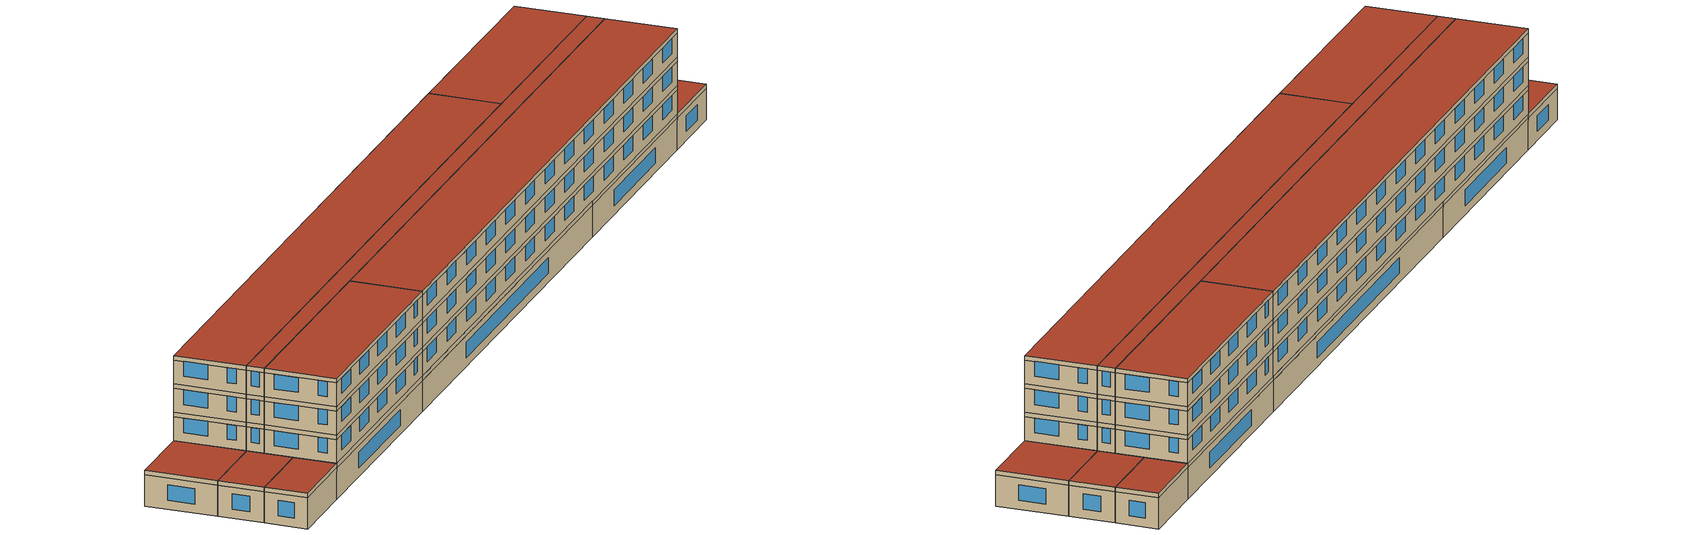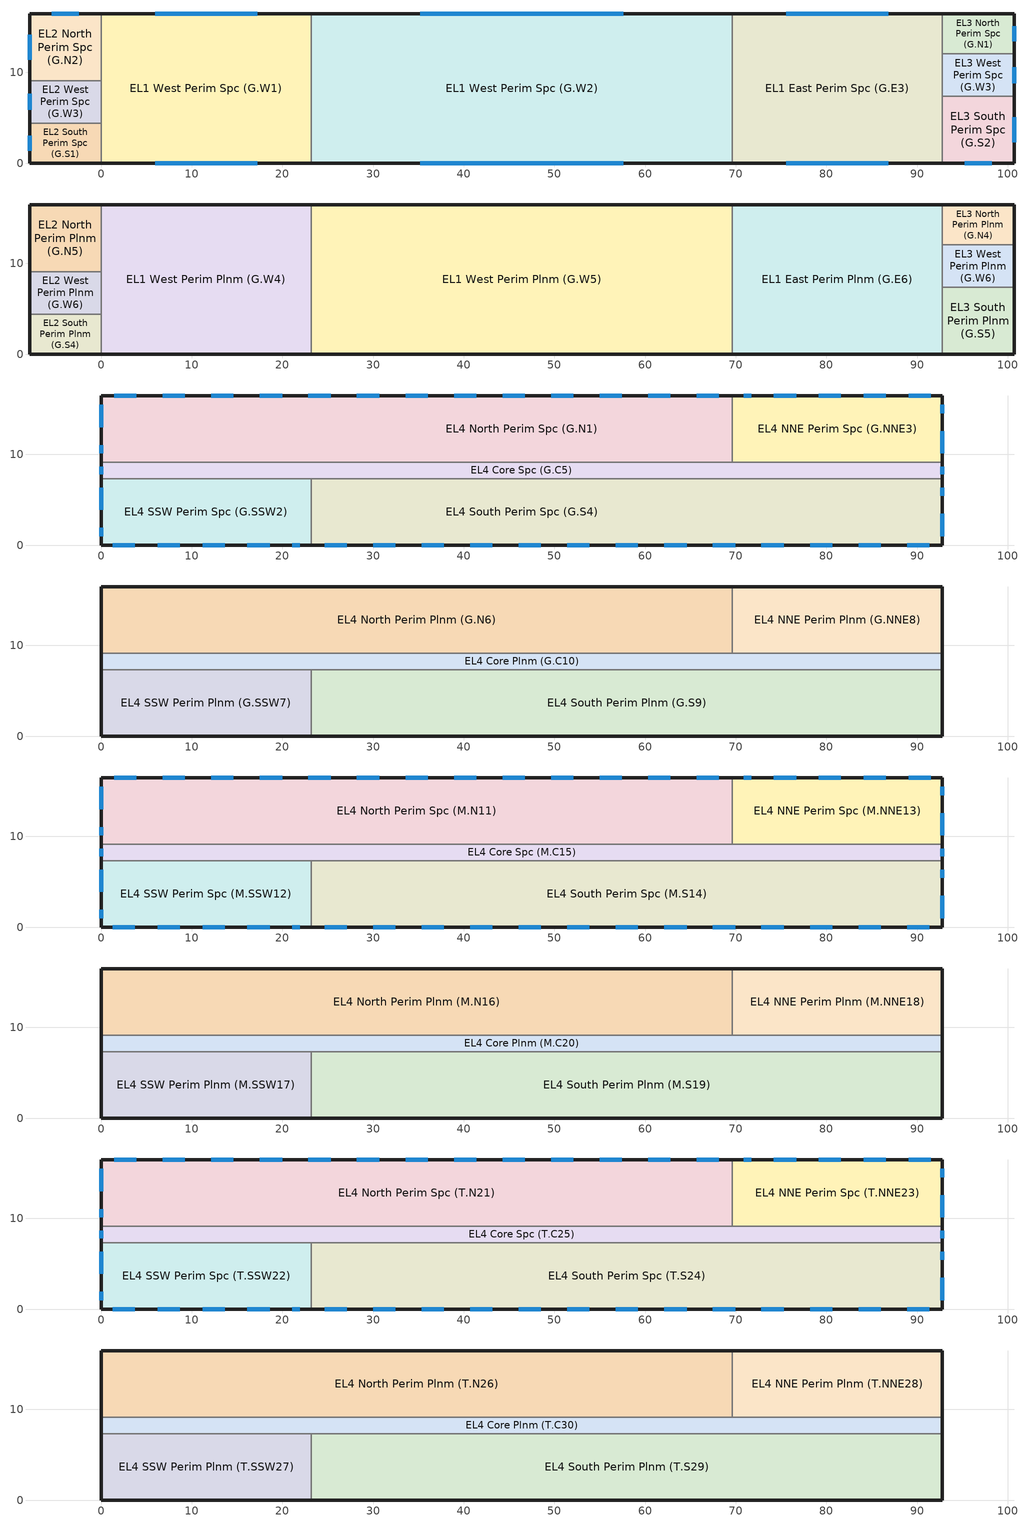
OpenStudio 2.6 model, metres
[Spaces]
EL1 West Perim Spc (G.W1)
 floor ground: 23.2,16.46 23.2,0 0,0 0,16.46 z0
 wall outside: 0,0 23.2,0 / 23.2,16.46 0,16.46 z0:3.2
 wall to EL1 West Perim Spc (G.W2): 23.2,0 23.2,16.46 z0:3.2
 wall to EL2 West Perim Spc (G.W3): 0,9.1 0,4.4 z0:3.2
 wall to EL2 North Perim Spc (G.N2): 0,16.46 0,9.1 z0:3.2
 wall to EL2 South Perim Spc (G.S1): 0,4.4 0,0 z0:3.2
 window: 6,0 17.2,0 / 17.2,16.46 6,16.46 z0.91:2.51
EL1 West Perim Spc (G.W2)
 floor ground: 69.6,16.46 69.6,0 23.2,0 23.2,16.46 z0
 wall outside: 23.2,0 69.6,0 / 69.6,16.46 23.2,16.46 z0:3.2
 wall to EL1 East Perim Spc (G.E3): 69.6,0 69.6,16.46 z0:3.2
 window: 35.2,0 57.6,0 / 57.6,16.46 35.2,16.46 z0.91:2.51
EL1 East Perim Spc (G.E3)
 floor ground: 92.8,16.46 92.8,0 69.6,0 69.6,16.46 z0
 wall outside: 92.8,16.46 69.6,16.46 / 69.6,0 92.8,0 z0:3.2
 wall to EL3 North Perim Spc (G.N1): 92.8,12.06 92.8,16.46 z0:3.2
 wall to EL3 South Perim Spc (G.S2): 92.8,0 92.8,7.36 z0:3.2
 wall to EL3 West Perim Spc (G.W3): 92.8,7.36 92.8,12.06 z0:3.2
 window: 86.8,16.46 75.6,16.46 / 75.6,0 86.8,0 z0.91:2.51
EL2 South Perim Spc (G.S1)
 floor ground: 0,4.4 0,0 -7.89,0 -7.89,4.4 z0
 wall outside: -7.89,4.4 -7.89,0 0,0 z0:3.2
 wall to EL2 West Perim Spc (G.W3): 0,4.4 -7.89,4.4 z0:3.2
 window: -7.89,3.02 -7.89,1.38 z0.91:2.51
EL2 West Perim Spc (G.W3)
 floor ground: 0,9.1 0,4.4 -7.89,4.4 -7.89,9.1 z0
 wall outside: -7.89,9.1 -7.89,4.4 z0:3.2
 wall to EL2 North Perim Spc (G.N2): 0,9.1 -7.89,9.1 z0:3.2
 window: -7.89,7.62 -7.89,5.87 z0.91:2.51
EL2 North Perim Spc (G.N2)
 floor ground: 0,16.46 0,9.1 -7.89,9.1 -7.89,16.46 z0
 wall outside: 0,16.46 -7.89,16.46 -7.89,9.1 z0:3.2
 window: -2.48,16.46 -5.42,16.46 / -7.89,14.15 -7.89,11.41 z0.91:2.51
EL3 North Perim Spc (G.N1)
 floor ground: 100.69,16.46 100.69,12.06 92.8,12.06 92.8,16.46 z0
 wall outside: 100.69,12.06 100.69,16.46 92.8,16.46 z0:3.2
 wall to EL3 West Perim Spc (G.W3): 92.8,12.06 100.69,12.06 z0:3.2
 window: 100.69,13.44 100.69,15.08 z0.91:2.51
EL3 West Perim Spc (G.W3)
 floor ground: 100.69,12.06 100.69,7.36 92.8,7.36 92.8,12.06 z0
 wall outside: 100.69,7.36 100.69,12.06 z0:3.2
 wall to EL3 South Perim Spc (G.S2): 92.8,7.36 100.69,7.36 z0:3.2
 window: 100.69,8.83 100.69,10.59 z0.91:2.51
EL3 South Perim Spc (G.S2)
 floor ground: 100.69,7.36 100.69,0 92.8,0 92.8,7.36 z0
 wall outside: 92.8,0 100.69,0 100.69,7.36 z0:3.2
 window: 95.27,0 98.21,0 / 100.69,2.31 100.69,5.05 z0.91:2.51
EL1 West Perim Plnm (G.W4)
 floor to EL1 West Perim Spc (G.W1): 23.2,16.46 23.2,0 0,0 0,16.46 z3.2
 wall outside: 0,0 23.2,0 / 23.2,16.46 0,16.46 z3.2:3.66
 wall to EL1 West Perim Plnm (G.W5): 23.2,0 23.2,16.46 z3.2:3.66
 wall to EL2 South Perim Plnm (G.S4): 0,4.4 0,0 z3.2:3.66
 wall to EL2 North Perim Plnm (G.N5): 0,16.46 0,9.1 z3.2:3.66
 wall to EL2 West Perim Plnm (G.W6): 0,9.1 0,4.4 z3.2:3.66
EL1 West Perim Plnm (G.W5)
 floor to EL1 West Perim Spc (G.W2): 69.6,16.46 69.6,0 23.2,0 23.2,16.46 z3.2
 wall outside: 23.2,0 69.6,0 / 69.6,16.46 23.2,16.46 z3.2:3.66
 wall to EL1 East Perim Plnm (G.E6): 69.6,0 69.6,16.46 z3.2:3.66
EL1 East Perim Plnm (G.E6)
 floor to EL1 East Perim Spc (G.E3): 92.8,16.46 92.8,0 69.6,0 69.6,16.46 z3.2
 wall outside: 92.8,16.46 69.6,16.46 / 69.6,0 92.8,0 z3.2:3.66
 wall to EL3 North Perim Plnm (G.N4): 92.8,12.06 92.8,16.46 z3.2:3.66
 wall to EL3 South Perim Plnm (G.S5): 92.8,0 92.8,7.36 z3.2:3.66
 wall to EL3 West Perim Plnm (G.W6): 92.8,7.36 92.8,12.06 z3.2:3.66
EL2 South Perim Plnm (G.S4)
 floor to EL2 South Perim Spc (G.S1): 0,4.4 0,0 -7.89,0 -7.89,4.4 z3.2
 wall outside: -7.89,4.4 -7.89,0 0,0 z3.2:3.66
 wall to EL2 West Perim Plnm (G.W6): 0,4.4 -7.89,4.4 z3.2:3.66
 roof outside: 0,0 0,4.4 -7.89,4.4 -7.89,0 z3.66
EL2 North Perim Plnm (G.N5)
 floor to EL2 North Perim Spc (G.N2): 0,16.46 0,9.1 -7.89,9.1 -7.89,16.46 z3.2
 wall outside: 0,16.46 -7.89,16.46 -7.89,9.1 z3.2:3.66
 wall to EL2 West Perim Plnm (G.W6): -7.89,9.1 0,9.1 z3.2:3.66
 roof outside: 0,9.1 0,16.46 -7.89,16.46 -7.89,9.1 z3.66
EL2 West Perim Plnm (G.W6)
 floor to EL2 West Perim Spc (G.W3): 0,9.1 0,4.4 -7.89,4.4 -7.89,9.1 z3.2
 wall outside: -7.89,9.1 -7.89,4.4 z3.2:3.66
 roof outside: 0,4.4 0,9.1 -7.89,9.1 -7.89,4.4 z3.66
EL3 North Perim Plnm (G.N4)
 floor to EL3 North Perim Spc (G.N1): 100.69,16.46 100.69,12.06 92.8,12.06 92.8,16.46 z3.2
 wall outside: 100.69,12.06 100.69,16.46 92.8,16.46 z3.2:3.66
 wall to EL3 West Perim Plnm (G.W6): 92.8,12.06 100.69,12.06 z3.2:3.66
 roof outside: 100.69,12.06 100.69,16.46 92.8,16.46 92.8,12.06 z3.66
EL3 South Perim Plnm (G.S5)
 floor to EL3 South Perim Spc (G.S2): 100.69,7.36 100.69,0 92.8,0 92.8,7.36 z3.2
 wall outside: 92.8,0 100.69,0 100.69,7.36 z3.2:3.66
 wall to EL3 West Perim Plnm (G.W6): 100.69,7.36 92.8,7.36 z3.2:3.66
 roof outside: 100.69,0 100.69,7.36 92.8,7.36 92.8,0 z3.66
EL3 West Perim Plnm (G.W6)
 floor to EL3 West Perim Spc (G.W3): 100.69,12.06 100.69,7.36 92.8,7.36 92.8,12.06 z3.2
 wall outside: 100.69,7.36 100.69,12.06 z3.2:3.66
 roof outside: 100.69,7.36 100.69,12.06 92.8,12.06 92.8,7.36 z3.66
EL4 North Perim Spc (G.N1)
 floor to EL1 West Perim Plnm (G.W5): 69.6,16.46 69.6,9.15 23.2,9.15 23.2,16.46 z3.66
 floor to EL1 West Perim Plnm (G.W4): 23.2,16.46 23.2,9.15 0,9.15 0,16.46 z3.66
 wall outside: 69.6,16.46 0,16.46 0,9.15 z3.66:6.1
 wall to EL4 Core Spc (G.C5): 0,9.15 69.6,9.15 z3.66:6.1
 wall to EL4 NNE Perim Spc (G.NNE3): 69.6,9.15 69.6,16.46 z3.66:6.1
 window: 0,15.47 0,13.03 / 0,11.04 0,10.14 / 68.14,16.46 65.7,16.46 / 62.79,16.46 60.35,16.46 / 57.43,16.46 54.99,16.46 / 52.08,16.46 49.64,16.46 / 46.73,16.46 44.29,16.46 / 41.37,16.46 38.93,16.46 / 36.02,16.46 33.58,16.46 / 30.66,16.46 28.23,16.46 / 25.31,16.46 22.87,16.46 / 19.96,16.46 17.52,16.46 / 14.6,16.46 12.17,16.46 / 9.25,16.46 6.81,16.46 / 3.9,16.46 1.46,16.46 z4.57:6.1
EL4 Core Spc (G.C5)
 floor to EL1 West Perim Plnm (G.W5): 69.6,9.15 69.6,7.31 23.2,7.31 23.2,9.15 z3.66
 floor to EL1 East Perim Plnm (G.E6): 92.8,9.15 92.8,7.31 69.6,7.31 69.6,9.15 z3.66
 floor to EL1 West Perim Plnm (G.W4): 23.2,9.15 23.2,7.31 0,7.31 0,9.15 z3.66
 wall outside: 92.8,7.31 92.8,9.15 / 0,9.15 0,7.31 z3.66:6.1
 wall to EL4 SSW Perim Spc (G.SSW2): 0,7.31 23.2,7.31 z3.66:6.1
 wall to EL4 NNE Perim Spc (G.NNE3): 92.8,9.15 69.6,9.15 z3.66:6.1
 wall to EL4 South Perim Spc (G.S4): 23.2,7.31 92.8,7.31 z3.66:6.1
 window: 92.8,7.81 92.8,8.65 / 0,8.65 0,7.81 z4.57:6.1
EL4 NNE Perim Spc (G.NNE3)
 floor to EL1 East Perim Plnm (G.E6): 92.8,16.46 92.8,9.15 69.6,9.15 69.6,16.46 z3.66
 wall outside: 92.8,9.15 92.8,16.46 69.6,16.46 z3.66:6.1
 window: 91.53,16.46 89.1,16.46 / 86.57,16.46 84.13,16.46 / 81.61,16.46 79.17,16.46 / 76.65,16.46 74.21,16.46 / 71.68,16.46 70.86,16.46 / 92.8,10.14 92.8,12.58 / 92.8,14.57 92.8,15.47 z4.57:6.1
EL4 SSW Perim Spc (G.SSW2)
 floor to EL1 West Perim Plnm (G.W4): 23.2,7.31 23.2,0 0,0 0,7.31 z3.66
 wall outside: 0,7.31 0,0 23.2,0 z3.66:6.1
 wall to EL4 South Perim Spc (G.S4): 23.2,0 23.2,7.31 z3.66:6.1
 window: 1.26,0 3.7,0 / 6.22,0 8.66,0 / 11.19,0 13.63,0 / 16.15,0 18.59,0 / 21.11,0 21.94,0 / 0,6.32 0,3.88 / 0,1.89 0,0.99 z4.57:6.1
EL4 South Perim Spc (G.S4)
 floor to EL1 West Perim Plnm (G.W5): 69.6,7.31 69.6,0 23.2,0 23.2,7.31 z3.66
 floor to EL1 East Perim Plnm (G.E6): 92.8,7.31 92.8,0 69.6,0 69.6,7.31 z3.66
 wall outside: 23.2,0 92.8,0 92.8,7.31 z3.66:6.1
 window: 92.8,0.99 92.8,3.43 / 92.8,5.42 92.8,6.32 / 24.66,0 27.09,0 / 30.01,0 32.45,0 / 35.36,0 37.8,0 / 40.72,0 43.16,0 / 46.07,0 48.51,0 / 51.42,0 53.86,0 / 56.78,0 59.22,0 / 62.13,0 64.57,0 / 67.49,0 69.92,0 / 72.84,0 75.28,0 / 78.19,0 80.63,0 / 83.55,0 85.98,0 / 88.9,0 91.34,0 z4.57:6.1
EL4 North Perim Plnm (G.N6)
 floor to EL4 North Perim Spc (G.N1): 69.6,16.46 69.6,9.15 0,9.15 0,16.46 z6.1
 wall outside: 69.6,16.46 0,16.46 0,9.15 z6.1:6.55
 wall to EL4 Core Plnm (G.C10): 0,9.15 69.6,9.15 z6.1:6.55
 wall to EL4 NNE Perim Plnm (G.NNE8): 69.6,9.15 69.6,16.46 z6.1:6.55
EL4 SSW Perim Plnm (G.SSW7)
 floor to EL4 SSW Perim Spc (G.SSW2): 23.2,7.31 23.2,0 0,0 0,7.31 z6.1
 wall outside: 0,7.31 0,0 23.2,0 z6.1:6.55
 wall to EL4 South Perim Plnm (G.S9): 23.2,0 23.2,7.31 z6.1:6.55
 wall to EL4 Core Plnm (G.C10): 23.2,7.31 0,7.31 z6.1:6.55
EL4 NNE Perim Plnm (G.NNE8)
 floor to EL4 NNE Perim Spc (G.NNE3): 92.8,16.46 92.8,9.15 69.6,9.15 69.6,16.46 z6.1
 wall outside: 92.8,9.15 92.8,16.46 69.6,16.46 z6.1:6.55
 wall to EL4 Core Plnm (G.C10): 69.6,9.15 92.8,9.15 z6.1:6.55
EL4 South Perim Plnm (G.S9)
 floor to EL4 South Perim Spc (G.S4): 92.8,7.31 92.8,0 23.2,0 23.2,7.31 z6.1
 wall outside: 23.2,0 92.8,0 92.8,7.31 z6.1:6.55
 wall to EL4 Core Plnm (G.C10): 92.8,7.31 23.2,7.31 z6.1:6.55
EL4 Core Plnm (G.C10)
 floor to EL4 Core Spc (G.C5): 92.8,9.15 92.8,7.31 0,7.31 0,9.15 z6.1
 wall outside: 92.8,7.31 92.8,9.15 / 0,9.15 0,7.31 z6.1:6.55
EL4 North Perim Spc (M.N11)
 floor to EL4 North Perim Plnm (G.N6): 69.6,16.46 69.6,9.15 0,9.15 0,16.46 z6.55
 wall outside: 69.6,16.46 0,16.46 0,9.15 z6.55:8.99
 wall to EL4 Core Spc (M.C15): 0,9.15 69.6,9.15 z6.55:8.99
 wall to EL4 NNE Perim Spc (M.NNE13): 69.6,9.15 69.6,16.46 z6.55:8.99
 window: 0,15.47 0,13.03 / 0,11.04 0,10.14 / 68.14,16.46 65.7,16.46 / 62.79,16.46 60.35,16.46 / 57.43,16.46 54.99,16.46 / 52.08,16.46 49.64,16.46 / 46.73,16.46 44.29,16.46 / 41.37,16.46 38.93,16.46 / 36.02,16.46 33.58,16.46 / 30.66,16.46 28.23,16.46 / 25.31,16.46 22.87,16.46 / 19.96,16.46 17.52,16.46 / 14.6,16.46 12.17,16.46 / 9.25,16.46 6.81,16.46 / 3.9,16.46 1.46,16.46 z7.47:8.99
EL4 Core Spc (M.C15)
 floor to EL4 Core Plnm (G.C10): 92.8,9.15 92.8,7.31 0,7.31 0,9.15 z6.55
 wall outside: 92.8,7.31 92.8,9.15 / 0,9.15 0,7.31 z6.55:8.99
 wall to EL4 SSW Perim Spc (M.SSW12): 0,7.31 23.2,7.31 z6.55:8.99
 wall to EL4 NNE Perim Spc (M.NNE13): 92.8,9.15 69.6,9.15 z6.55:8.99
 wall to EL4 South Perim Spc (M.S14): 23.2,7.31 92.8,7.31 z6.55:8.99
 window: 92.8,7.81 92.8,8.65 / 0,8.65 0,7.81 z7.47:8.99
EL4 NNE Perim Spc (M.NNE13)
 floor to EL4 NNE Perim Plnm (G.NNE8): 92.8,16.46 92.8,9.15 69.6,9.15 69.6,16.46 z6.55
 wall outside: 92.8,9.15 92.8,16.46 69.6,16.46 z6.55:8.99
 window: 91.53,16.46 89.1,16.46 / 86.57,16.46 84.13,16.46 / 81.61,16.46 79.17,16.46 / 76.65,16.46 74.21,16.46 / 71.68,16.46 70.86,16.46 / 92.8,10.14 92.8,12.58 / 92.8,14.57 92.8,15.47 z7.47:8.99
EL4 SSW Perim Spc (M.SSW12)
 floor to EL4 SSW Perim Plnm (G.SSW7): 23.2,7.31 23.2,0 0,0 0,7.31 z6.55
 wall outside: 0,7.31 0,0 23.2,0 z6.55:8.99
 wall to EL4 South Perim Spc (M.S14): 23.2,0 23.2,7.31 z6.55:8.99
 window: 1.26,0 3.7,0 / 6.22,0 8.66,0 / 11.19,0 13.63,0 / 16.15,0 18.59,0 / 21.11,0 21.94,0 / 0,6.32 0,3.88 / 0,1.89 0,0.99 z7.47:8.99
EL4 South Perim Spc (M.S14)
 floor to EL4 South Perim Plnm (G.S9): 92.8,7.31 92.8,0 23.2,0 23.2,7.31 z6.55
 wall outside: 23.2,0 92.8,0 92.8,7.31 z6.55:8.99
 window: 92.8,0.99 92.8,3.43 / 92.8,5.42 92.8,6.32 / 24.66,0 27.09,0 / 30.01,0 32.45,0 / 35.36,0 37.8,0 / 40.72,0 43.16,0 / 46.07,0 48.51,0 / 51.42,0 53.86,0 / 56.78,0 59.22,0 / 62.13,0 64.57,0 / 67.49,0 69.92,0 / 72.84,0 75.28,0 / 78.19,0 80.63,0 / 83.55,0 85.98,0 / 88.9,0 91.34,0 z7.47:8.99
EL4 North Perim Plnm (M.N16)
 floor to EL4 North Perim Spc (M.N11): 69.6,16.46 69.6,9.15 0,9.15 0,16.46 z8.99
 wall outside: 69.6,16.46 0,16.46 0,9.15 z8.99:9.45
 wall to EL4 Core Plnm (M.C20): 0,9.15 69.6,9.15 z8.99:9.45
 wall to EL4 NNE Perim Plnm (M.NNE18): 69.6,9.15 69.6,16.46 z8.99:9.45
EL4 SSW Perim Plnm (M.SSW17)
 floor to EL4 SSW Perim Spc (M.SSW12): 23.2,7.31 23.2,0 0,0 0,7.31 z8.99
 wall outside: 0,7.31 0,0 23.2,0 z8.99:9.45
 wall to EL4 South Perim Plnm (M.S19): 23.2,0 23.2,7.31 z8.99:9.45
 wall to EL4 Core Plnm (M.C20): 23.2,7.31 0,7.31 z8.99:9.45
EL4 NNE Perim Plnm (M.NNE18)
 floor to EL4 NNE Perim Spc (M.NNE13): 92.8,16.46 92.8,9.15 69.6,9.15 69.6,16.46 z8.99
 wall outside: 92.8,9.15 92.8,16.46 69.6,16.46 z8.99:9.45
 wall to EL4 Core Plnm (M.C20): 69.6,9.15 92.8,9.15 z8.99:9.45
EL4 South Perim Plnm (M.S19)
 floor to EL4 South Perim Spc (M.S14): 92.8,7.31 92.8,0 23.2,0 23.2,7.31 z8.99
 wall outside: 23.2,0 92.8,0 92.8,7.31 z8.99:9.45
 wall to EL4 Core Plnm (M.C20): 92.8,7.31 23.2,7.31 z8.99:9.45
EL4 Core Plnm (M.C20)
 floor to EL4 Core Spc (M.C15): 92.8,9.15 92.8,7.31 0,7.31 0,9.15 z8.99
 wall outside: 92.8,7.31 92.8,9.15 / 0,9.15 0,7.31 z8.99:9.45
EL4 North Perim Spc (T.N21)
 floor to EL4 North Perim Plnm (M.N16): 69.6,16.46 69.6,9.15 0,9.15 0,16.46 z9.45
 wall outside: 69.6,16.46 0,16.46 0,9.15 z9.45:11.89
 wall to EL4 Core Spc (T.C25): 0,9.15 69.6,9.15 z9.45:11.89
 wall to EL4 NNE Perim Spc (T.NNE23): 69.6,9.15 69.6,16.46 z9.45:11.89
 window: 0,15.47 0,13.03 / 0,11.04 0,10.14 / 68.14,16.46 65.7,16.46 / 62.79,16.46 60.35,16.46 / 57.43,16.46 54.99,16.46 / 52.08,16.46 49.64,16.46 / 46.73,16.46 44.29,16.46 / 41.37,16.46 38.93,16.46 / 36.02,16.46 33.58,16.46 / 30.66,16.46 28.23,16.46 / 25.31,16.46 22.87,16.46 / 19.96,16.46 17.52,16.46 / 14.6,16.46 12.17,16.46 / 9.25,16.46 6.81,16.46 / 3.9,16.46 1.46,16.46 z10.36:11.89
EL4 Core Spc (T.C25)
 floor to EL4 Core Plnm (M.C20): 92.8,9.15 92.8,7.31 0,7.31 0,9.15 z9.45
 wall outside: 92.8,7.31 92.8,9.15 / 0,9.15 0,7.31 z9.45:11.89
 wall to EL4 SSW Perim Spc (T.SSW22): 0,7.31 23.2,7.31 z9.45:11.89
 wall to EL4 NNE Perim Spc (T.NNE23): 92.8,9.15 69.6,9.15 z9.45:11.89
 wall to EL4 South Perim Spc (T.S24): 23.2,7.31 92.8,7.31 z9.45:11.89
 window: 92.8,7.81 92.8,8.65 / 0,8.65 0,7.81 z10.36:11.89
EL4 NNE Perim Spc (T.NNE23)
 floor to EL4 NNE Perim Plnm (M.NNE18): 92.8,16.46 92.8,9.15 69.6,9.15 69.6,16.46 z9.45
 wall outside: 92.8,9.15 92.8,16.46 69.6,16.46 z9.45:11.89
 window: 91.53,16.46 89.1,16.46 / 86.57,16.46 84.13,16.46 / 81.61,16.46 79.17,16.46 / 76.65,16.46 74.21,16.46 / 71.68,16.46 70.86,16.46 / 92.8,10.14 92.8,12.58 / 92.8,14.57 92.8,15.47 z10.36:11.89
EL4 SSW Perim Spc (T.SSW22)
 floor to EL4 SSW Perim Plnm (M.SSW17): 23.2,7.31 23.2,0 0,0 0,7.31 z9.45
 wall outside: 0,7.31 0,0 23.2,0 z9.45:11.89
 wall to EL4 South Perim Spc (T.S24): 23.2,0 23.2,7.31 z9.45:11.89
 window: 1.26,0 3.7,0 / 6.22,0 8.66,0 / 11.19,0 13.63,0 / 16.15,0 18.59,0 / 21.11,0 21.94,0 / 0,6.32 0,3.88 / 0,1.89 0,0.99 z10.36:11.89
EL4 South Perim Spc (T.S24)
 floor to EL4 South Perim Plnm (M.S19): 92.8,7.31 92.8,0 23.2,0 23.2,7.31 z9.45
 wall outside: 23.2,0 92.8,0 92.8,7.31 z9.45:11.89
 window: 92.8,0.99 92.8,3.43 / 92.8,5.42 92.8,6.32 / 24.66,0 27.09,0 / 30.01,0 32.45,0 / 35.36,0 37.8,0 / 40.72,0 43.16,0 / 46.07,0 48.51,0 / 51.42,0 53.86,0 / 56.78,0 59.22,0 / 62.13,0 64.57,0 / 67.49,0 69.92,0 / 72.84,0 75.28,0 / 78.19,0 80.63,0 / 83.55,0 85.98,0 / 88.9,0 91.34,0 z10.36:11.89
EL4 North Perim Plnm (T.N26)
 floor to EL4 North Perim Spc (T.N21): 69.6,16.46 69.6,9.15 0,9.15 0,16.46 z11.89
 wall outside: 69.6,16.46 0,16.46 0,9.15 z11.89:12.34
 wall to EL4 Core Plnm (T.C30): 0,9.15 69.6,9.15 z11.89:12.34
 wall to EL4 NNE Perim Plnm (T.NNE28): 69.6,9.15 69.6,16.46 z11.89:12.34
 roof outside: 69.6,9.15 69.6,16.46 0,16.46 0,9.15 z12.34
EL4 SSW Perim Plnm (T.SSW27)
 floor to EL4 SSW Perim Spc (T.SSW22): 23.2,7.31 23.2,0 0,0 0,7.31 z11.89
 wall outside: 0,7.31 0,0 23.2,0 z11.89:12.34
 wall to EL4 South Perim Plnm (T.S29): 23.2,0 23.2,7.31 z11.89:12.34
 wall to EL4 Core Plnm (T.C30): 23.2,7.31 0,7.31 z11.89:12.34
 roof outside: 23.2,0 23.2,7.31 0,7.31 0,0 z12.34
EL4 NNE Perim Plnm (T.NNE28)
 floor to EL4 NNE Perim Spc (T.NNE23): 92.8,16.46 92.8,9.15 69.6,9.15 69.6,16.46 z11.89
 wall outside: 92.8,9.15 92.8,16.46 69.6,16.46 z11.89:12.34
 wall to EL4 Core Plnm (T.C30): 69.6,9.15 92.8,9.15 z11.89:12.34
 roof outside: 92.8,9.15 92.8,16.46 69.6,16.46 69.6,9.15 z12.34
EL4 South Perim Plnm (T.S29)
 floor to EL4 South Perim Spc (T.S24): 92.8,7.31 92.8,0 23.2,0 23.2,7.31 z11.89
 wall outside: 23.2,0 92.8,0 92.8,7.31 z11.89:12.34
 wall to EL4 Core Plnm (T.C30): 92.8,7.31 23.2,7.31 z11.89:12.34
 roof outside: 92.8,0 92.8,7.31 23.2,7.31 23.2,0 z12.34
EL4 Core Plnm (T.C30)
 floor to EL4 Core Spc (T.C25): 92.8,9.15 92.8,7.31 0,7.31 0,9.15 z11.89
 wall outside: 92.8,7.31 92.8,9.15 / 0,9.15 0,7.31 z11.89:12.34
 roof outside: 92.8,7.31 92.8,9.15 0,9.15 0,7.31 z12.34
[Building]
DEER_Htl: Standards Number of Stories=6; Standards Number of Above Ground Stories=6
[Site]
Site 1
[ClimateZones]
Climate Zone Institution Name 2=CEC; Climate Zone Document Name 2=California Climate Zone Descriptions; Climate Zone Document Year 2=1995
[BuildingStory]
EL1 Ground Flr; EL2 Ground Flr; EL3 Ground Flr; EL4 Ground Flr; EL4 Mid Flrs; EL4 Top Flr
[Space]
Name | Space Type | Building Story | Thermal Zone | Part of Total Floor Area
EL1 West Perim Spc (G.W1) | Laundry | EL1 Ground Flr | EL1 West Perim Spc (G.W1) ZN
EL1 West Perim Spc (G.W2) | HotelLobby | EL1 Ground Flr | EL1 West Perim Spc (G.W2) ZN
EL1 East Perim Spc (G.E3) | OfficeGeneral | EL1 Ground Flr | EL1 East Perim Spc (G.E3) ZN
EL1 West Perim Plnm (G.W4) | Plenum | EL1 Ground Flr | EL1 West Perim Plnm (G.W4) ZN | No
EL1 West Perim Plnm (G.W5) | Plenum | EL1 Ground Flr | EL1 West Perim Plnm (G.W5) ZN | No
EL1 East Perim Plnm (G.E6) | Plenum | EL1 Ground Flr | EL1 East Perim Plnm (G.E6) ZN | No
EL2 South Perim Spc (G.S1) | Kitchen | EL2 Ground Flr | EL2 South Perim Spc (G.S1) ZN
EL2 North Perim Spc (G.N2) | BarCasino | EL2 Ground Flr | EL2 North Perim Spc (G.N2) ZN
EL2 West Perim Spc (G.W3) | Dining | EL2 Ground Flr | EL2 West Perim Spc (G.W3) ZN
EL2 South Perim Plnm (G.S4) | Plenum | EL2 Ground Flr | EL2 South Perim Plnm (G.S4) ZN | No
EL2 North Perim Plnm (G.N5) | Plenum | EL2 Ground Flr | EL2 North Perim Plnm (G.N5) ZN | No
EL2 West Perim Plnm (G.W6) | Plenum | EL2 Ground Flr | EL2 West Perim Plnm (G.W6) ZN | No
EL3 North Perim Spc (G.N1) | BarCasino | EL3 Ground Flr | EL3 North Perim Spc (G.N1) ZN
EL3 South Perim Spc (G.S2) | Kitchen | EL3 Ground Flr | EL3 South Perim Spc (G.S2) ZN
EL3 West Perim Spc (G.W3) | Dining | EL3 Ground Flr | EL3 West Perim Spc (G.W3) ZN
EL3 North Perim Plnm (G.N4) | Plenum | EL3 Ground Flr | EL3 North Perim Plnm (G.N4) ZN | No
EL3 South Perim Plnm (G.S5) | Plenum | EL3 Ground Flr | EL3 South Perim Plnm (G.S5) ZN | No
EL3 West Perim Plnm (G.W6) | Plenum | EL3 Ground Flr | EL3 West Perim Plnm (G.W6) ZN | No
EL4 North Perim Spc (G.N1) | GuestRmOcc | EL4 Ground Flr | EL4 North Perim Spc (G.N1) ZN
EL4 SSW Perim Spc (G.SSW2) | GuestRmOcc | EL4 Ground Flr | EL4 SSW Perim Spc (G.SSW2) ZN
EL4 NNE Perim Spc (G.NNE3) | GuestRmOcc | EL4 Ground Flr | EL4 NNE Perim Spc (G.NNE3) ZN
EL4 South Perim Spc (G.S4) | GuestRmOcc | EL4 Ground Flr | EL4 South Perim Spc (G.S4) ZN
EL4 Core Spc (G.C5) | GuestRmCorrid | EL4 Ground Flr | EL4 Core Spc (G.C5) ZN
EL4 North Perim Plnm (G.N6) | Plenum | EL4 Ground Flr | EL4 North Perim Plnm (G.N6) ZN | No
EL4 SSW Perim Plnm (G.SSW7) | Plenum | EL4 Ground Flr | EL4 SSW Perim Plnm (G.SSW7) ZN | No
EL4 NNE Perim Plnm (G.NNE8) | Plenum | EL4 Ground Flr | EL4 NNE Perim Plnm (G.NNE8) ZN | No
EL4 South Perim Plnm (G.S9) | Plenum | EL4 Ground Flr | EL4 South Perim Plnm (G.S9) ZN | No
EL4 Core Plnm (G.C10) | Plenum | EL4 Ground Flr | EL4 Core Plnm (G.C10) ZN | No
EL4 North Perim Spc (M.N11) | GuestRmOcc | EL4 Mid Flrs | EL4 North Perim Spc (M.N11) ZN
EL4 SSW Perim Spc (M.SSW12) | GuestRmOcc | EL4 Mid Flrs | EL4 SSW Perim Spc (M.SSW12) ZN
EL4 NNE Perim Spc (M.NNE13) | GuestRmOcc | EL4 Mid Flrs | EL4 NNE Perim Spc (M.NNE13) ZN
EL4 South Perim Spc (M.S14) | GuestRmOcc | EL4 Mid Flrs | EL4 South Perim Spc (M.S14) ZN
EL4 Core Spc (M.C15) | GuestRmCorrid | EL4 Mid Flrs | EL4 Core Spc (M.C15) ZN
EL4 North Perim Plnm (M.N16) | Plenum | EL4 Mid Flrs | EL4 North Perim Plnm (M.N16) ZN | No
EL4 SSW Perim Plnm (M.SSW17) | Plenum | EL4 Mid Flrs | EL4 SSW Perim Plnm (M.SSW17) ZN | No
EL4 NNE Perim Plnm (M.NNE18) | Plenum | EL4 Mid Flrs | EL4 NNE Perim Plnm (M.NNE18) ZN | No
EL4 South Perim Plnm (M.S19) | Plenum | EL4 Mid Flrs | EL4 South Perim Plnm (M.S19) ZN | No
EL4 Core Plnm (M.C20) | Plenum | EL4 Mid Flrs | EL4 Core Plnm (M.C20) ZN | No
EL4 North Perim Spc (T.N21) | GuestRmOcc | EL4 Top Flr | EL4 North Perim Spc (T.N21) ZN
EL4 SSW Perim Spc (T.SSW22) | GuestRmOcc | EL4 Top Flr | EL4 SSW Perim Spc (T.SSW22) ZN
EL4 NNE Perim Spc (T.NNE23) | GuestRmOcc | EL4 Top Flr | EL4 NNE Perim Spc (T.NNE23) ZN
EL4 South Perim Spc (T.S24) | GuestRmOcc | EL4 Top Flr | EL4 South Perim Spc (T.S24) ZN
EL4 Core Spc (T.C25) | GuestRmCorrid | EL4 Top Flr | EL4 Core Spc (T.C25) ZN
EL4 North Perim Plnm (T.N26) | Plenum | EL4 Top Flr | EL4 North Perim Plnm (T.N26) ZN | No
EL4 SSW Perim Plnm (T.SSW27) | Plenum | EL4 Top Flr | EL4 SSW Perim Plnm (T.SSW27) ZN | No
EL4 NNE Perim Plnm (T.NNE28) | Plenum | EL4 Top Flr | EL4 NNE Perim Plnm (T.NNE28) ZN | No
EL4 South Perim Plnm (T.S29) | Plenum | EL4 Top Flr | EL4 South Perim Plnm (T.S29) ZN | No
EL4 Core Plnm (T.C30) | Plenum | EL4 Top Flr | EL4 Core Plnm (T.C30) ZN | No
[SpaceType]
Name | Standards Building Type | Standards Space Type
BarCasino | Htl | BarCasino
Dining | Htl | dining
GuestRmCorrid | Htl | GuestRmCorrid
GuestRmOcc | Htl | GuestRmOcc
HotelLobby | Htl | lobby
Kitchen | Htl | food preparation
Laundry | Htl | laundry/washing
OfficeGeneral | Htl | office
Plenum |  | plenum
[ThermalZone] Use Ideal Air Loads=No
Name | Multiplier
EL4 Core Spc (M.C15) ZN; EL4 Core Plnm (M.C20) ZN; EL4 South Perim Spc (M.S14) ZN; EL4 NNE Perim Plnm (M.NNE18) ZN; EL4 North Perim Plnm (M.N16) ZN; EL4 North Perim Spc (M.N11) ZN; EL4 SSW Perim Spc (M.SSW12) ZN; EL4 NNE Perim Spc (M.NNE13) ZN; EL4 SSW Perim Plnm (M.SSW17) ZN; EL4 South Perim Plnm (M.S19) ZN | 9
EL1 West Perim Spc (G.W1) ZN; EL1 East Perim Spc (G.E3) ZN; EL1 West Perim Spc (G.W2) ZN; EL2 West Perim Spc (G.W3) ZN; EL1 West Perim Plnm (G.W5) ZN; EL2 South Perim Spc (G.S1) ZN; EL2 North Perim Spc (G.N2) ZN; EL4 Core Plnm (G.C10) ZN; EL1 West Perim Plnm (G.W4) ZN; EL4 Core Plnm (T.C30) ZN; EL4 SSW Perim Plnm (T.SSW27) ZN; EL1 East Perim Plnm (G.E6) ZN; EL2 South Perim Plnm (G.S4) ZN; EL2 North Perim Plnm (G.N5) ZN; EL2 West Perim Plnm (G.W6) ZN; EL3 North Perim Spc (G.N1) ZN; EL3 South Perim Spc (G.S2) ZN; EL3 West Perim Spc (G.W3) ZN; EL3 North Perim Plnm (G.N4) ZN; EL3 South Perim Plnm (G.S5) ZN; EL4 South Perim Spc (T.S24) ZN; EL3 West Perim Plnm (G.W6) ZN; EL4 North Perim Spc (G.N1) ZN; EL4 SSW Perim Spc (G.SSW2) ZN; EL4 NNE Perim Spc (G.NNE3) ZN; EL4 Core Spc (T.C25) ZN; EL4 South Perim Spc (G.S4) ZN; EL4 Core Spc (G.C5) ZN; EL4 North Perim Plnm (G.N6) ZN; EL4 SSW Perim Plnm (G.SSW7) ZN; EL4 South Perim Plnm (G.S9) ZN; EL4 NNE Perim Plnm (G.NNE8) ZN; EL4 South Perim Plnm (T.S29) ZN; EL4 North Perim Spc (T.N21) ZN; EL4 North Perim Plnm (T.N26) ZN; EL4 SSW Perim Spc (T.SSW22) ZN; EL4 NNE Perim Spc (T.NNE23) ZN; EL4 NNE Perim Plnm (T.NNE28) ZN
[Sizing:Zone] Zone Cooling Design Supply Air Temperature Input Method=SupplyAirTemperature; Zone Cooling Design Supply Air Temperature {C}=14; Zone Cooling Design Supply Air Temperature Difference {deltaC}=11.11; Zone Heating Design Supply Air Temperature Input Method=SupplyAirTemperature; Zone Heating Design Supply Air Temperature {C}=40; Zone Heating Design Supply Air Temperature Difference {deltaC}=11.11; Zone Cooling Design Supply Air Humidity Ratio {kg-H2O/kg-air}=0.0085; Zone Heating Design Supply Air Humidity Ratio {kg-H2O/kg-air}=0.008; Cooling Design Air Flow Method=DesignDay; Heating Design Air Flow Method=DesignDay; Account for Dedicated Outdoor Air System=No; Dedicated Outdoor Air System Control Strategy=NeutralSupplyAir; Dedicated Outdoor Air Low Setpoint Temperature for Design {C}=autosize; Dedicated Outdoor Air High Setpoint Temperature for Design {C}=autosize
EL4 Core Spc (M.C15) ZN; EL1 West Perim Spc (G.W1) ZN; EL1 East Perim Spc (G.E3) ZN; EL1 West Perim Spc (G.W2) ZN; EL2 West Perim Spc (G.W3) ZN; EL1 West Perim Plnm (G.W5) ZN; EL2 South Perim Spc (G.S1) ZN; EL2 North Perim Spc (G.N2) ZN; EL4 Core Plnm (G.C10) ZN; EL1 West Perim Plnm (G.W4) ZN; EL4 Core Plnm (T.C30) ZN; EL4 SSW Perim Plnm (T.SSW27) ZN; EL4 Core Plnm (M.C20) ZN; EL1 East Perim Plnm (G.E6) ZN; EL2 South Perim Plnm (G.S4) ZN; EL4 South Perim Spc (M.S14) ZN; EL2 North Perim Plnm (G.N5) ZN; EL2 West Perim Plnm (G.W6) ZN; EL4 NNE Perim Plnm (M.NNE18) ZN; EL3 North Perim Spc (G.N1) ZN; EL3 South Perim Spc (G.S2) ZN; EL3 West Perim Spc (G.W3) ZN; EL3 North Perim Plnm (G.N4) ZN; EL3 South Perim Plnm (G.S5) ZN; EL4 South Perim Spc (T.S24) ZN; EL3 West Perim Plnm (G.W6) ZN; EL4 North Perim Spc (G.N1) ZN; EL4 SSW Perim Spc (G.SSW2) ZN; EL4 NNE Perim Spc (G.NNE3) ZN; EL4 Core Spc (T.C25) ZN; EL4 South Perim Spc (G.S4) ZN; EL4 Core Spc (G.C5) ZN; EL4 North Perim Plnm (G.N6) ZN; EL4 SSW Perim Plnm (G.SSW7) ZN; EL4 South Perim Plnm (G.S9) ZN; EL4 NNE Perim Plnm (G.NNE8) ZN; EL4 North Perim Plnm (M.N16) ZN; EL4 North Perim Spc (M.N11) ZN; EL4 SSW Perim Spc (M.SSW12) ZN; EL4 NNE Perim Spc (M.NNE13) ZN; EL4 SSW Perim Plnm (M.SSW17) ZN; EL4 South Perim Plnm (M.S19) ZN; EL4 South Perim Plnm (T.S29) ZN; EL4 North Perim Spc (T.N21) ZN; EL4 North Perim Plnm (T.N26) ZN; EL4 SSW Perim Spc (T.SSW22) ZN; EL4 NNE Perim Spc (T.NNE23) ZN; EL4 NNE Perim Plnm (T.NNE28) ZN
